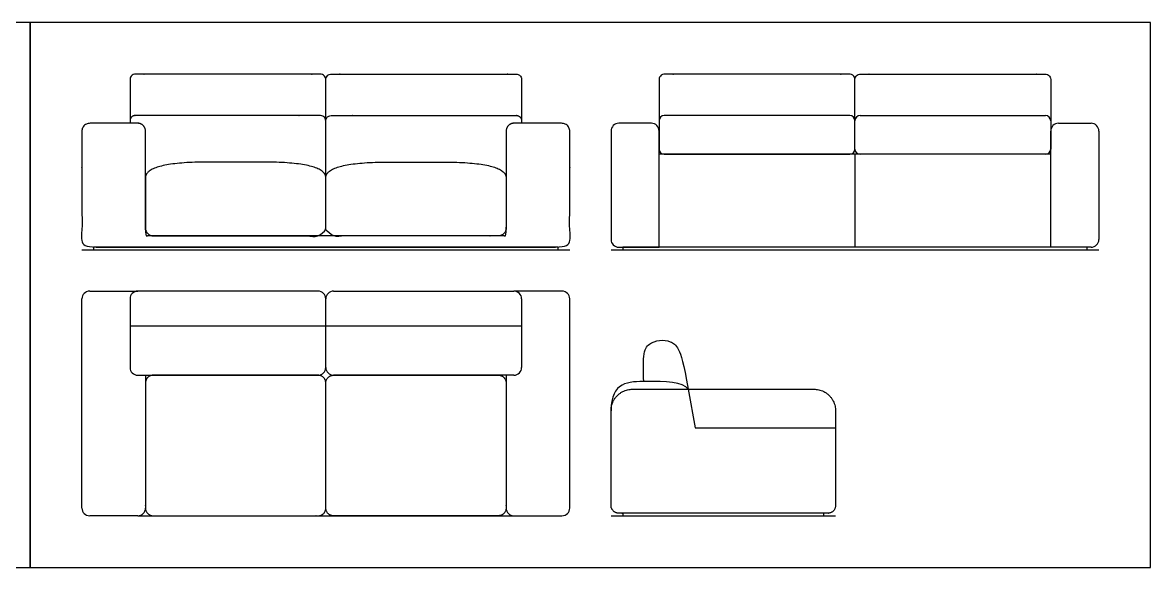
# Model space of a CAD drawing. Header units: metres. Extents: x 0 to 74.2, y -1.2 to 25.5.
# Drawn here: x 57.96 to 63.51, y 15.22 to 17.9 of the extents above; entities that cross this region are included whole.
import ezdxf

# ---------------------------------------------------------------- set-up
doc = ezdxf.new("R2010")
doc.units = ezdxf.units.M
doc.header["$MEASUREMENT"] = 0
for name, color, linetype, true_color in [('AG-DETAIL', 7, 'Continuous', 0x66ffff), ('AG-DETAIL-DIAGRAM', 7, 'Continuous', 0xccff66), ('AG-DIAGRAM', 7, 'Continuous', 0xfecc66), ('AG-FURNITURE', 7, 'Continuous', 0x66ccff), ('X-VPRT', 6, 'Continuous', 0xff00ff)]:
    doc.layers.add(name, color=color, linetype=linetype, true_color=true_color)

msp = doc.modelspace()

# ---------------------------------------------------------------- linework, layer by layer
at = {"layer": 'AG-DETAIL'}
for p, q in [((61.0962, 16.7906), (61.0962, 17.2478)), ((63.0232, 16.7906), (63.0232, 17.2478))]:
    msp.add_line(p, q, dxfattribs=at)
msp.add_lwpolyline([(62.0597, 17.2478), (62.0597, 16.7906)], dxfattribs=at)
at = {"layer": 'AG-DETAIL-DIAGRAM'}
msp.add_lwpolyline([(61.2399, 16.0921), (61.2731, 15.9016), (61.9645, 15.9016)], dxfattribs=at)
at = {"layer": 'AG-DIAGRAM'}
for points in [[(58.2561, 16.7779), (60.6564, 16.7779)], [(60.8596, 16.7779), (63.2599, 16.7779)], [(60.8596, 15.4698), (61.9645, 15.4698)]]:
    msp.add_lwpolyline(points, dxfattribs=at)
at = {"layer": 'AG-FURNITURE'}
for p, q in [((63.0232, 17.2478), (61.0962, 17.2478)), ((58.5308, 15.4698), (60.3816, 15.4698))]:
    msp.add_line(p, q, dxfattribs=at)
for points in [[(59.0126, 17.2097), (58.8874, 17.2097)], [(59.1377, 17.2097), (59.0126, 17.2097)], [(59.7747, 17.2097), (59.8999, 17.2097)], [(59.8999, 17.2097), (60.0251, 17.2097)], [(58.4927, 16.4042), (59.4562, 16.4042)], [(59.4562, 16.4042), (60.4197, 16.4042)]]:
    msp.add_lwpolyline(points, dxfattribs=at)
for points in [[(58.3136, 16.7906), (58.3136, 16.7779), (60.5988, 16.7779), (60.5988, 16.7906)], [(60.9171, 16.7906), (60.9171, 16.7779), (63.2023, 16.7779), (63.2023, 16.7906)], [(60.9171, 15.4825), (60.9171, 15.4698), (61.9069, 15.4698), (61.9069, 15.4825)]]:
    msp.add_lwpolyline(points, close=True, dxfattribs=at)
for centre, radius, start, end in [((61.1216, 17.4129), 0.0254, 90, 180), ((62.0343, 17.4129), 0.0254, 360, 90), ((62.0851, 17.4129), 0.0254, 90, 180), ((62.9978, 17.4129), 0.0254, 0, 90), ((60.8977, 17.3621), 0.0381, 90, 180), ((61.0581, 17.3621), 0.0381, 0, 90), ((63.0613, 17.3621), 0.0381, 90, 180), ((63.2218, 17.3621), 0.0381, 360, 90), ((61.1216, 17.2732), 0.0254, 180, 270), ((62.0343, 17.2732), 0.0254, 270, 0), ((62.0851, 17.2732), 0.0254, 180, 270), ((62.9978, 17.2732), 0.0254, 270, 0), ((60.8977, 16.8287), 0.0381, 180, 270), ((63.2218, 16.8287), 0.0381, 270, 0), ((58.2942, 16.5366), 0.0381, 90, 180), ((58.5308, 16.5366), 0.0381, 90, 180), ((59.4181, 16.5366), 0.0381, 0, 90), ((59.4943, 16.5366), 0.0381, 90, 180), ((60.3816, 16.5366), 0.0381, 0, 90), ((60.6183, 16.5366), 0.0381, 360, 90), ((58.5308, 16.1993), 0.0381, 180, 270), ((59.4181, 16.1993), 0.0381, 270, 0), ((59.4943, 16.1993), 0.0381, 180, 270), ((60.3816, 16.1993), 0.0381, 270, 0), ((58.2942, 15.5079), 0.0381, 180, 270), ((58.5308, 15.5079), 0.0381, 270, 0), ((60.3816, 15.5079), 0.0381, 180, 270), ((60.6183, 15.5079), 0.0381, 270, 360)]:
    msp.add_arc(centre, radius, start, end, dxfattribs=at)
for points, weights, knots in [([(59.4562, 17.4129), (59.4562, 17.5082), (59.4562, 17.6161), (59.4562, 17.6415), (59.4308, 17.6415), (58.9745, 17.6415), (58.5181, 17.6415), (58.4927, 17.6415), (58.4927, 17.6161), (58.4927, 17.5082), (58.4927, 17.4129)], [1, 1, 1, 0.707106781186, 1, 1, 1, 0.707106781187, 1, 1, 1], [3.2563, 3.2563, 3.2563, 3.714634, 3.714634, 3.845533, 3.845533, 6.840035, 6.840035, 6.970934, 6.970934, 7.429268, 7.429268, 7.429268]), ([(59.4562, 17.4129), (59.4562, 17.5082), (59.4562, 17.6161), (59.4562, 17.6415), (59.4816, 17.6415), (59.938, 17.6415), (60.3943, 17.6415), (60.4197, 17.6415), (60.4197, 17.6161), (60.4197, 17.5082), (60.4197, 17.4129)], [1, 1, 1, 0.707106781186, 1, 1, 1, 0.707106781187, 1, 1, 1], [3.2563, 3.2563, 3.2563, 3.714634, 3.714634, 3.845533, 3.845533, 6.840035, 6.840035, 6.970934, 6.970934, 7.429268, 7.429268, 7.429268]), ([(62.0597, 17.4129), (62.0597, 17.5082), (62.0597, 17.6161), (62.0597, 17.6415), (62.0343, 17.6415), (61.578, 17.6415), (61.1216, 17.6415), (61.0962, 17.6415), (61.0962, 17.6161), (61.0962, 17.5082), (61.0962, 17.4129)], [1, 1, 1, 0.707106781186, 1, 1, 1, 0.707106781187, 1, 1, 1], [3.2563, 3.2563, 3.2563, 3.714634, 3.714634, 3.845533, 3.845533, 6.840035, 6.840035, 6.970934, 6.970934, 7.429268, 7.429268, 7.429268]), ([(62.0597, 17.4129), (62.0597, 17.5082), (62.0597, 17.6161), (62.0597, 17.6415), (62.0851, 17.6415), (62.5415, 17.6415), (62.9978, 17.6415), (63.0232, 17.6415), (63.0232, 17.6161), (63.0232, 17.5082), (63.0232, 17.4129)], [1, 1, 1, 0.707106781186, 1, 1, 1, 0.707106781187, 1, 1, 1], [3.2563, 3.2563, 3.2563, 3.714634, 3.714634, 3.845533, 3.845533, 6.840035, 6.840035, 6.970934, 6.970934, 7.429268, 7.429268, 7.429268]), ([(59.4562, 17.1319), (59.4562, 17.3431), (59.4562, 17.4129), (59.4562, 17.4383), (59.4308, 17.4383), (58.9745, 17.4383), (58.5181, 17.4383), (58.4927, 17.4383), (58.4927, 17.4129), (58.4927, 17.4066), (58.4927, 17.4002)], [1, 1, 1, 0.707106781186, 1, 1, 1, 0.707106781187, 1, 1, 1], [3.2563, 3.2563, 3.2563, 3.714634, 3.714634, 3.845533, 3.845533, 6.840035, 6.840035, 6.970934, 6.970934, 7.012601, 7.012601, 7.012601]), ([(59.4562, 17.1319), (59.4562, 17.3431), (59.4562, 17.4129), (59.4562, 17.4383), (59.4816, 17.4383), (59.938, 17.4383), (60.3943, 17.4383), (60.4197, 17.4383), (60.4197, 17.4129), (60.4197, 17.4066), (60.4197, 17.4002)], [1, 1, 1, 0.707106781186, 1, 1, 1, 0.707106781187, 1, 1, 1], [3.2563, 3.2563, 3.2563, 3.714634, 3.714634, 3.845533, 3.845533, 6.840035, 6.840035, 6.970934, 6.970934, 7.012601, 7.012601, 7.012601]), ([(59.4562, 16.8466), (59.0126, 16.8466), (58.5689, 16.8466), (58.5689, 17.305), (58.5689, 17.3621), (58.5689, 17.4002), (58.5308, 17.4002), (58.3744, 17.4002), (58.2942, 17.4002), (58.2561, 17.4002), (58.2561, 17.3621), (58.2561, 17.0954), (58.2561, 16.8287), (58.2561, 16.7906), (58.2942, 16.7906), (58.3934, 16.7906), (59.4562, 16.7906)], [1, 1, 1, 1, 1, 0.707106781187, 1, 1, 1, 0.707106781187, 1, 1, 1, 0.707106781187, 1, 1, 1], [0.509835, 0.509835, 0.509835, 3.421003, 3.421003, 3.827253, 3.827253, 4.023603, 4.023603, 4.549935, 4.549935, 4.746285, 4.746285, 6.642118, 6.642118, 6.838468, 6.838468, 7.4898, 7.4898, 7.4898]), ([(59.4562, 16.7906), (60.519, 16.7906), (60.6183, 16.7906), (60.6564, 16.7906), (60.6564, 16.8287), (60.6564, 17.0954), (60.6564, 17.3621), (60.6564, 17.4002), (60.6183, 17.4002), (60.5381, 17.4002), (60.3816, 17.4002), (60.3435, 17.4002), (60.3435, 17.3621), (60.3435, 17.305), (60.3435, 16.8466), (59.8999, 16.8466), (59.4562, 16.8466)], [1, 1, 1, 0.707106781187, 1, 1, 1, 0.707106781187, 1, 1, 1, 0.707106781187, 1, 1, 1, 1, 1], [-6.470129, -6.470129, -6.470129, -5.818797, -5.818797, -5.622447, -5.622447, -3.726614, -3.726614, -3.530264, -3.530264, -3.003932, -3.003932, -2.807582, -2.807582, -2.401332, -2.401332, 0.509835, 0.509835, 0.509835]), ([(58.5689, 17.1319), (58.5689, 17.0083), (58.5689, 16.8847), (58.5689, 16.8466), (58.607, 16.8466), (59.0126, 16.8466), (59.4181, 16.8466), (59.4562, 16.8466), (59.4562, 16.8847), (59.4562, 17.0472), (59.4562, 17.1319)], [1, 1, 1, 0.707106781187, 1, 1, 1, 0.707106781187, 1, 1, 1], [7.269107, 7.269107, 7.269107, 8.07989, 8.07989, 8.276239, 8.276239, 10.937407, 10.937407, 11.133756, 11.133756, 12.200034, 12.200034, 12.200034]), ([(60.3435, 17.1319), (60.3435, 17.0083), (60.3435, 16.8847), (60.3435, 16.8466), (60.3054, 16.8466), (59.8999, 16.8466), (59.4943, 16.8466), (59.4562, 16.8466), (59.4562, 16.8847), (59.4562, 17.0472), (59.4562, 17.1319)], [1, 1, 1, 0.707106781187, 1, 1, 1, 0.707106781187, 1, 1, 1], [7.269107, 7.269107, 7.269107, 8.07989, 8.07989, 8.276239, 8.276239, 10.937407, 10.937407, 11.133756, 11.133756, 12.200034, 12.200034, 12.200034]), ([(59.4181, 16.1612), (59.4562, 16.1612), (59.4562, 16.1232), (59.4562, 15.8346), (59.4562, 15.5079), (59.4562, 15.4698), (59.4181, 15.4698), (58.9935, 15.4698), (58.607, 15.4698), (58.5689, 15.4698), (58.5689, 15.5079), (58.5689, 15.8346), (58.5689, 16.1232), (58.5689, 16.1612), (58.607, 16.1612), (58.9935, 16.1612), (59.4181, 16.1612)], [1, 0.707106781186, 1, 1, 1, 0.707106781186, 1, 1, 1, 0.707106781187, 1, 1, 1, 0.707106781187, 1, 1, 1], [0, 0, 0, 0.196242, 0.196242, 2.33974, 2.33974, 2.535982, 2.535982, 5.322286, 5.322286, 5.518528, 5.518528, 7.662026, 7.662026, 7.858268, 7.858268, 10.644573, 10.644573, 10.644573]), ([(59.4943, 16.1612), (59.4562, 16.1612), (59.4562, 16.1232), (59.4562, 15.8346), (59.4562, 15.5079), (59.4562, 15.4698), (59.4943, 15.4698), (59.9189, 15.4698), (60.3055, 15.4698), (60.3435, 15.4698), (60.3435, 15.5079), (60.3435, 15.8346), (60.3435, 16.1232), (60.3435, 16.1612), (60.3055, 16.1612), (59.9189, 16.1612), (59.4943, 16.1612)], [1, 0.707106781186, 1, 1, 1, 0.707106781186, 1, 1, 1, 0.707106781187, 1, 1, 1, 0.707106781187, 1, 1, 1], [0, 0, 0, 0.196242, 0.196242, 2.33974, 2.33974, 2.535982, 2.535982, 5.322286, 5.322286, 5.518528, 5.518528, 7.662026, 7.662026, 7.858268, 7.858268, 10.644573, 10.644573, 10.644573]), ([(60.9653, 16.0921), (60.8596, 16.0921), (60.8596, 15.9864), (60.8596, 15.7599), (60.8596, 15.5206), (60.8596, 15.4825), (60.8977, 15.4825), (61.412, 15.4825), (61.9264, 15.4825), (61.9645, 15.4825), (61.9645, 15.5206), (61.9645, 15.7599), (61.9645, 15.9864), (61.9645, 16.0921), (61.8587, 16.0921), (61.412, 16.0921), (60.9653, 16.0921)], [1, 0.707106781187, 1, 1, 1, 0.707106781187, 1, 1, 1, 0.707106781186, 1, 1, 1, 0.707106781186, 1, 1, 1], [0, 0, 0, 0.544927, 0.544927, 2.146718, 2.146718, 2.343068, 2.343068, 5.718068, 5.718068, 5.914417, 5.914417, 7.516209, 7.516209, 8.061135, 8.061135, 10.992313, 10.992313, 10.992313])]:
    msp.add_rational_spline(points, weights, degree=2, knots=knots, dxfattribs=at)
for points, degree in [([(62.0343, 17.4383), (61.578, 17.4383), (61.1216, 17.4383)], 2), ([(62.0851, 17.4383), (62.5415, 17.4383), (62.9978, 17.4383)], 2), ([(61.0581, 17.4002), (60.9779, 17.4002), (60.8977, 17.4002)], 2), ([(61.0962, 17.4129), (61.0962, 17.3431), (61.0962, 17.2732)], 2), ([(62.0597, 17.2732), (62.0597, 17.3431), (62.0597, 17.4129)], 2), ([(62.0597, 17.2732), (62.0597, 17.3431), (62.0597, 17.4129)], 2), ([(63.0232, 17.4129), (63.0232, 17.3431), (63.0232, 17.2732)], 2), ([(63.0613, 17.4002), (63.1416, 17.4002), (63.2218, 17.4002)], 2), ([(60.8596, 17.3621), (60.8596, 17.0954), (60.8596, 16.8287)], 2), ([(61.0962, 17.2478), (61.0962, 17.305), (61.0962, 17.3621)], 2), ([(63.0232, 17.2478), (63.0232, 17.305), (63.0232, 17.3621)], 2), ([(63.2599, 17.3621), (63.2599, 17.0954), (63.2599, 16.8287)], 2), ([(58.8874, 17.2097), (58.5689, 17.2097), (58.5689, 17.1319)], 2), ([(59.4562, 17.1319), (59.4562, 17.2097), (59.1377, 17.2097)], 2), ([(59.4562, 17.1319), (59.4562, 17.2097), (59.7747, 17.2097)], 2), ([(60.0251, 17.2097), (60.3435, 17.2097), (60.3435, 17.1319)], 2), ([(61.1216, 17.2478), (61.578, 17.2478), (62.0343, 17.2478)], 2), ([(62.9978, 17.2478), (62.5415, 17.2478), (62.0851, 17.2478)], 2), ([(60.8977, 16.7906), (60.9969, 16.7906), (61.0962, 16.7906)], 2), ([(63.2218, 16.7906), (63.1225, 16.7906), (63.0232, 16.7906)], 2), ([(58.2942, 16.5747), (58.4125, 16.5747), (58.5308, 16.5747)], 2), ([(59.4181, 16.5747), (58.9745, 16.5747), (58.5308, 16.5747)], 2), ([(59.4943, 16.5747), (59.938, 16.5747), (60.3816, 16.5747)], 2), ([(60.6183, 16.5747), (60.5, 16.5747), (60.3816, 16.5747)], 2), ([(58.2561, 15.5079), (58.2561, 16.0223), (58.2561, 16.5366)], 2), ([(58.4927, 16.5366), (58.4927, 16.368), (58.4927, 16.1993)], 2), ([(59.4562, 16.1993), (59.4562, 16.368), (59.4562, 16.5366)], 2), ([(59.4562, 16.1993), (59.4562, 16.368), (59.4562, 16.5366)], 2), ([(60.4197, 16.5366), (60.4197, 16.368), (60.4197, 16.1993)], 2), ([(60.6564, 15.5079), (60.6564, 16.0223), (60.6564, 16.5366)], 2), ([(58.5308, 16.1612), (58.9745, 16.1612), (59.4181, 16.1612)], 2), ([(58.5689, 16.1612), (58.5689, 15.8346), (58.5689, 15.5079)], 2), ([(60.3816, 16.1612), (59.938, 16.1612), (59.4943, 16.1612)], 2), ([(60.3435, 16.1612), (60.3435, 15.8346), (60.3435, 15.5079)], 2), ([(61.2399, 16.0921), (61.2161, 16.1302), (61.0312, 16.1302), (60.8596, 16.1302), (60.8596, 15.9864)], 3), ([(58.5308, 15.4698), (58.4125, 15.4698), (58.2942, 15.4698)], 2), ([(60.3816, 15.4698), (60.5, 15.4698), (60.6183, 15.4698)], 2)]:
    msp.add_open_spline(points, degree=degree, dxfattribs=at)
msp.add_open_spline([(61.0211, 16.1302), (61.0181, 16.1813), (61.0169, 16.2778), (61.0438, 16.3176), (61.0985, 16.3363), (61.1547, 16.3295), (61.191, 16.3019), (61.2164, 16.2227), (61.2399, 16.0921)], degree=3, knots=[0.063971, 0.063971, 0.063971, 0.063971, 0.330388, 0.660777, 0.991165, 1.321553, 1.651941, 1.98233, 1.98233, 1.98233, 1.98233], dxfattribs=at)
at = {"layer": 'X-VPRT'}
for points in [[(52.4903, 15.2158), (58.0021, 15.2158), (58.0021, 17.8955), (52.4903, 17.8955)], [(58.0021, 15.2158), (63.5139, 15.2158), (63.5139, 17.8955), (58.0021, 17.8955)]]:
    msp.add_lwpolyline(points, close=True, dxfattribs=at)

doc.saveas('drawing.dxf')
